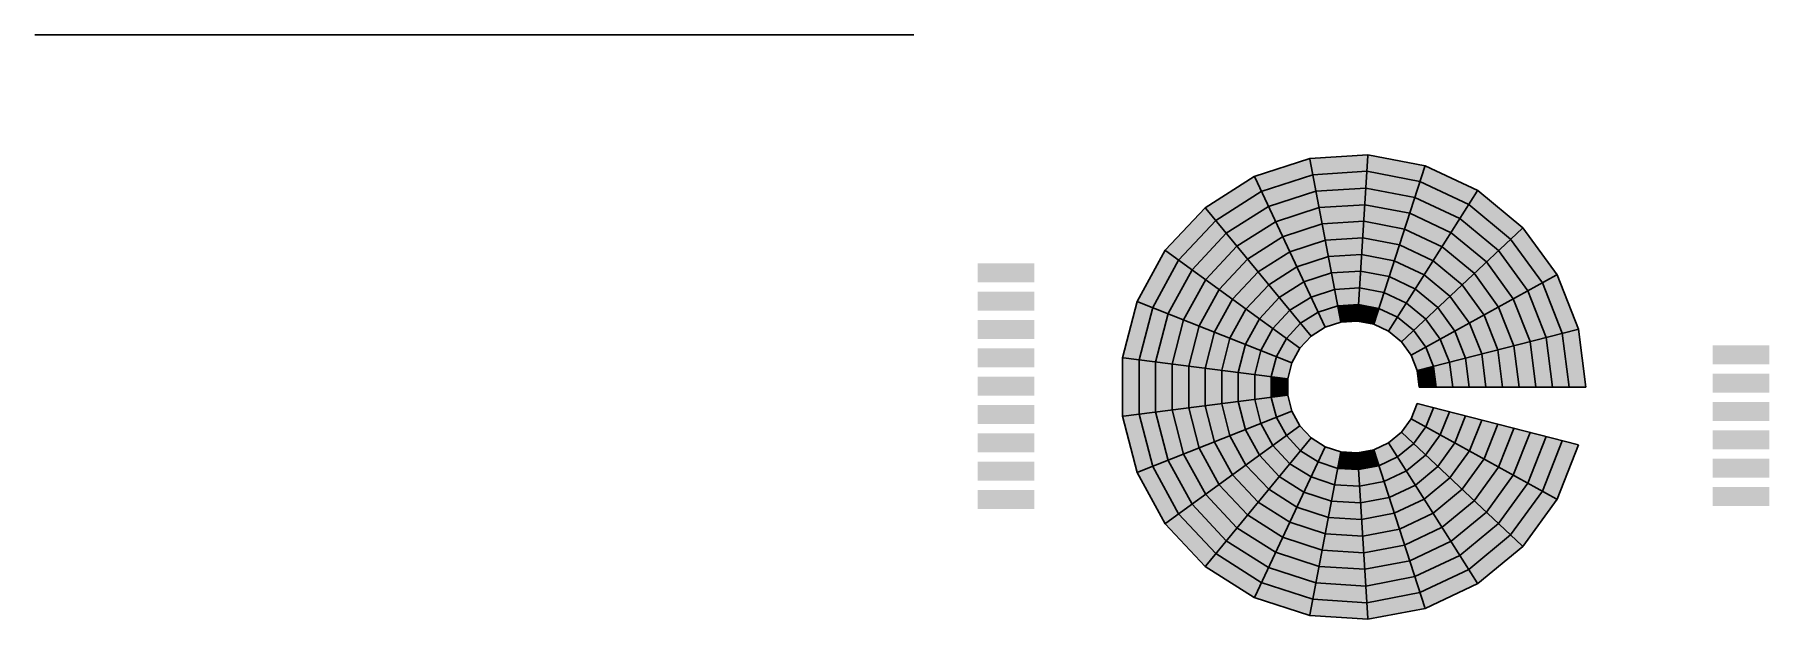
# Model space of a CAD drawing. Header units: inches. Extents: x -266 to 784, y -141 to 213.
import ezdxf

# ---------------------------------------------------------------- set-up
doc = ezdxf.new("R2010")
doc.units = ezdxf.units.IN
doc.header["$MEASUREMENT"] = 0
doc.layers.add('Lines', color=7, linetype='Continuous')
doc.layers.add('Shades', color=7, linetype='Continuous', true_color=0x000000)

msp = doc.modelspace()

# ---------------------------------------------------------------- linework, layer by layer
msp.add_line((266.2, 213.1), (-266.2, 213.1))
at = {"layer": 'Lines', "color": 3}
for p, q in [((472.4, 127.4), (506, 138.3)), ((506, 138.3), (541.2, 140.5)), ((524.9, 39.3), (506.1, 137.8)), ((534.9, 39.9), (541.2, 140)), ((442.6, 108.5), (472.4, 127.4)), ((515.4, 36.2), (472.7, 126.9)), ((476.7, 118.3), (507.9, 128.4)), ((507.9, 128.4), (540.6, 130.5)), ((449.1, 100.7), (476.7, 118.3)), ((481, 109.2), (509.8, 118.5)), ((509.8, 118.5), (540, 120.4)), ((418.5, 82.8), (442.6, 108.5)), ((506.9, 30.8), (443, 108.1)), ((455.5, 93), (481, 109.2)), ((485.3, 100), (511.7, 108.6)), ((511.7, 108.6), (539.3, 110.3)), ((426.6, 76.8), (449.1, 100.7)), ((461.9, 85.2), (485.3, 100)), ((489.6, 90.9), (513.6, 98.7)), ((513.6, 98.7), (538.7, 100.3)), ((434.8, 70.9), (455.5, 93)), ((443, 65), (461.9, 85.2)), ((468.3, 77.4), (489.6, 90.9)), ((493.9, 81.8), (515.5, 88.8)), ((515.5, 88.8), (538.1, 90.2)), ((401.5, 51.8), (418.5, 82.8)), ((410.9, 48.1), (426.6, 76.8)), ((500, 23.5), (418.9, 82.4)), ((451.1, 59.1), (468.3, 77.4)), ((474.8, 69.7), (493.9, 81.8)), ((498.2, 72.7), (517.3, 78.9)), ((517.3, 78.9), (537.4, 80.2)), ((420.2, 44.4), (434.8, 70.9)), ((429.6, 40.7), (443, 65)), ((459.3, 53.1), (474.8, 69.7)), ((481.2, 61.9), (498.2, 72.7)), ((487.6, 54.1), (502.5, 63.6)), ((502.5, 63.6), (519.2, 69)), ((519.2, 69), (536.8, 70.1)), ((439, 37), (451.1, 59.1)), ((448.3, 33.3), (459.3, 53.1)), ((467.4, 47.2), (481.2, 61.9)), ((475.6, 41.3), (487.6, 54.1)), ((494, 46.4), (506.8, 54.4)), ((506.8, 54.4), (521.1, 59.1)), ((521.1, 59.1), (536.2, 60)), ((457.7, 29.6), (467.4, 47.2)), ((483.7, 35.4), (494, 46.4)), ((500.5, 38.6), (511.1, 45.3)), ((511.1, 45.3), (523, 49.2)), ((523, 49.2), (535.5, 50)), ((467.1, 25.9), (475.6, 41.3)), ((476.5, 22.1), (483.7, 35.4)), ((491.9, 29.4), (500.5, 38.6)), ((485.8, 18.4), (491.9, 29.4))]:
    msp.add_line(p, q, dxfattribs=at)
at = {"layer": 'Lines', "color": 2}
for p, q in [((541.2, 140.5), (575.9, 133.9)), ((540.6, 130.5), (572.8, 124.3)), ((544.8, 38), (575.7, 133.4)), ((575.9, 133.9), (607.8, 118.9)), ((540, 120.4), (569.7, 114.7)), ((553.8, 33.8), (607.5, 118.4)), ((572.8, 124.3), (602.4, 110.4)), ((607.8, 118.9), (635, 96.4)), ((539.3, 110.3), (566.6, 105.1)), ((566.6, 105.1), (591.6, 93.3)), ((569.7, 114.7), (597, 101.9)), ((602.4, 110.4), (627.7, 89.5)), ((538.7, 100.3), (563.4, 95.6)), ((561.6, 27.4), (634.6, 96)), ((563.4, 95.6), (586.2, 84.8)), ((597, 101.9), (620.3, 82.6)), ((538.1, 90.2), (560.3, 86)), ((560.3, 86), (580.8, 76.3)), ((586.2, 84.8), (605.6, 68.8)), ((591.6, 93.3), (613, 75.7)), ((537.4, 80.2), (557.2, 76.4)), ((557.2, 76.4), (575.4, 67.8)), ((580.8, 76.3), (598.3, 61.9)), ((536.8, 70.1), (554.1, 66.8)), ((554.1, 66.8), (570, 59.3)), ((575.4, 67.8), (590.9, 55)), ((536.2, 60), (551, 57.2)), ((551, 57.2), (564.6, 50.8)), ((570, 59.3), (583.6, 48.1)), ((535.5, 50), (547.9, 47.6)), ((547.9, 47.6), (559.2, 42.3)), ((559.2, 42.3), (568.9, 34.3)), ((564.6, 50.8), (576.2, 41.2))]:
    msp.add_line(p, q, dxfattribs=at)
at = {"layer": 'Lines', "color": 1}
for p, q in [((635, 96.4), (655.8, 67.8)), ((627.7, 89.5), (646.9, 63)), ((613, 75.7), (629.3, 53.3)), ((620.3, 82.6), (638.1, 58.1)), ((567.4, 19.3), (655.3, 67.6)), ((605.6, 68.8), (620.4, 48.4)), ((655.8, 67.8), (668.8, 35)), ((590.9, 55), (602.8, 38.7)), ((598.3, 61.9), (611.6, 43.5)), ((629.3, 53.3), (639.5, 27.5)), ((638.1, 58.1), (649.2, 30)), ((646.9, 63), (659, 32.5)), ((583.6, 48.1), (593.9, 33.8)), ((611.6, 43.5), (620, 22.5)), ((620.4, 48.4), (629.7, 25)), ((568.9, 34.3), (576.3, 24.1)), ((571.1, 9.9), (668.2, 34.9)), ((576.2, 41.2), (585.1, 29)), ((593.9, 33.8), (600.4, 17.5)), ((602.8, 38.7), (610.2, 20)), ((659, 32.5), (663.1, 0)), ((668.8, 35), (673.2, 0)), ((576.3, 24.1), (580.9, 12.5)), ((585.1, 29), (590.7, 15)), ((620, 22.5), (622.8, 0)), ((629.7, 25), (632.9, 0)), ((639.5, 27.5), (643, 0)), ((649.2, 30), (653, 0)), ((580.9, 12.5), (582.5, 0)), ((590.7, 15), (592.6, 0)), ((600.4, 17.5), (602.6, 0)), ((610.2, 20), (612.7, 0)), ((572.4, 0), (673.2, 0))]:
    msp.add_line(p, q, dxfattribs=at)
at = {"layer": 'Lines', "color": 4}
for p, q in [((392.7, 17.6), (401.5, 51.8)), ((495.2, 14.7), (402, 51.6)), ((402.7, 16.4), (410.9, 48.1)), ((412.7, 15.1), (420.2, 44.4)), ((422.7, 13.9), (429.6, 40.7)), ((432.7, 12.6), (439, 37)), ((442.7, 11.3), (448.3, 33.3)), ((452.7, 10.1), (457.7, 29.6)), ((462.7, 8.8), (467.1, 25.9)), ((472.7, 7.5), (476.5, 22.1)), ((392.7, -17.6), (392.7, 17.6)), ((492.7, 5), (393.3, 17.6)), ((402.7, -16.4), (402.7, 16.4)), ((412.7, -15.1), (412.7, 15.1)), ((422.7, -13.9), (422.7, 13.9)), ((432.7, -12.6), (432.7, 12.6)), ((442.7, -11.3), (442.7, 11.3)), ((482.7, 6.3), (485.8, 18.4)), ((452.7, -10.1), (452.7, 10.1)), ((462.7, -8.8), (462.7, 8.8)), ((472.7, -7.5), (472.7, 7.5)), ((482.7, -6.3), (482.7, 6.3)), ((492.7, -5), (393.3, -17.6)), ((457.7, -29.6), (452.7, -10.1)), ((467.1, -25.9), (462.7, -8.8)), ((476.5, -22.1), (472.7, -7.5)), ((485.8, -18.4), (482.7, -6.3)), ((401.5, -51.8), (392.7, -17.6)), ((410.9, -48.1), (402.7, -16.4)), ((420.2, -44.4), (412.7, -15.1)), ((429.6, -40.7), (422.7, -13.9)), ((439, -37), (432.7, -12.6)), ((448.3, -33.3), (442.7, -11.3))]:
    msp.add_line(p, q, dxfattribs=at)
at = {"layer": 'Lines', "color": 6}
for p, q in [((571.1, -9.9), (668.8, -35)), ((567.4, -19.3), (655.3, -67.6)), ((580.9, -12.5), (576.3, -24.1)), ((590.7, -15), (585.1, -29)), ((600.4, -17.5), (593.9, -33.8)), ((610.2, -20), (602.8, -38.7)), ((561.6, -27.4), (634.6, -96)), ((576.3, -24.1), (568.9, -34.3)), ((585.1, -29), (576.2, -41.2)), ((620, -22.5), (611.6, -43.5)), ((629.7, -25), (620.4, -48.4)), ((639.5, -27.5), (629.3, -53.3)), ((649.2, -30), (638.1, -58.1)), ((534.9, -39.9), (541.2, -140)), ((544.8, -38), (575.7, -133.4)), ((553.8, -33.8), (607.5, -118.4)), ((568.9, -34.3), (559.2, -42.3)), ((576.2, -41.2), (564.6, -50.8)), ((593.9, -33.8), (583.6, -48.1)), ((602.8, -38.7), (590.9, -55)), ((659, -32.5), (646.9, -63)), ((668.8, -35), (655.8, -67.8)), ((547.9, -47.6), (535.5, -50)), ((559.2, -42.3), (547.9, -47.6)), ((564.6, -50.8), (551, -57.2)), ((583.6, -48.1), (570, -59.3)), ((611.6, -43.5), (598.3, -61.9)), ((620.4, -48.4), (605.6, -68.8)), ((551, -57.2), (536.2, -60)), ((570, -59.3), (554.1, -66.8)), ((590.9, -55), (575.4, -67.8)), ((598.3, -61.9), (580.8, -76.3)), ((629.3, -53.3), (613, -75.7)), ((638.1, -58.1), (620.3, -82.6)), ((646.9, -63), (627.7, -89.5)), ((554.1, -66.8), (536.8, -70.1)), ((575.4, -67.8), (557.2, -76.4)), ((605.6, -68.8), (586.2, -84.8)), ((655.8, -67.8), (635, -96.4)), ((557.2, -76.4), (537.4, -80.2)), ((580.8, -76.3), (560.3, -86)), ((613, -75.7), (591.6, -93.3)), ((620.3, -82.6), (597, -101.9)), ((560.3, -86), (538.1, -90.2)), ((586.2, -84.8), (563.4, -95.6)), ((591.6, -93.3), (566.6, -105.1)), ((627.7, -89.5), (602.4, -110.4)), ((563.4, -95.6), (538.7, -100.3)), ((597, -101.9), (569.7, -114.7)), ((635, -96.4), (607.8, -118.9)), ((566.6, -105.1), (539.3, -110.3)), ((569.7, -114.7), (540, -120.4)), ((602.4, -110.4), (572.8, -124.3)), ((572.8, -124.3), (540.6, -130.5)), ((607.8, -118.9), (575.9, -133.9)), ((575.9, -133.9), (541.2, -140.5))]:
    msp.add_line(p, q, dxfattribs=at)
at = {"layer": 'Lines', "color": 5}
for p, q in [((495.2, -14.7), (402, -51.6)), ((491.9, -29.4), (485.8, -18.4)), ((500, -23.5), (418.9, -82.4)), ((506.9, -30.8), (443, -108.1)), ((467.4, -47.2), (457.7, -29.6)), ((475.6, -41.3), (467.1, -25.9)), ((483.7, -35.4), (476.5, -22.1)), ((500.5, -38.6), (491.9, -29.4)), ((443, -65), (429.6, -40.7)), ((451.1, -59.1), (439, -37)), ((459.3, -53.1), (448.3, -33.3)), ((515.4, -36.2), (472.7, -126.9)), ((487.6, -54.1), (475.6, -41.3)), ((494, -46.4), (483.7, -35.4)), ((511.1, -45.3), (500.5, -38.6)), ((524.9, -39.3), (506.1, -137.8)), ((418.5, -82.8), (401.5, -51.8)), ((426.6, -76.8), (410.9, -48.1)), ((434.8, -70.9), (420.2, -44.4)), ((481.2, -61.9), (467.4, -47.2)), ((506.8, -54.4), (494, -46.4)), ((523, -49.2), (511.1, -45.3)), ((535.5, -50), (523, -49.2)), ((468.3, -77.4), (451.1, -59.1)), ((474.8, -69.7), (459.3, -53.1)), ((498.2, -72.7), (481.2, -61.9)), ((502.5, -63.6), (487.6, -54.1)), ((521.1, -59.1), (506.8, -54.4)), ((536.2, -60), (521.1, -59.1)), ((455.5, -93), (434.8, -70.9)), ((461.9, -85.2), (443, -65)), ((493.9, -81.8), (474.8, -69.7)), ((517.3, -78.9), (498.2, -72.7)), ((519.2, -69), (502.5, -63.6)), ((536.8, -70.1), (519.2, -69)), ((442.6, -108.5), (418.5, -82.8)), ((449.1, -100.7), (426.6, -76.8)), ((489.6, -90.9), (468.3, -77.4)), ((515.5, -88.8), (493.9, -81.8)), ((537.4, -80.2), (517.3, -78.9)), ((481, -109.2), (455.5, -93)), ((485.3, -100), (461.9, -85.2)), ((513.6, -98.7), (489.6, -90.9)), ((538.1, -90.2), (515.5, -88.8)), ((476.7, -118.3), (449.1, -100.7)), ((511.7, -108.6), (485.3, -100)), ((538.7, -100.3), (513.6, -98.7)), ((472.4, -127.4), (442.6, -108.5)), ((509.8, -118.5), (481, -109.2)), ((539.3, -110.3), (511.7, -108.6)), ((507.9, -128.4), (476.7, -118.3)), ((540, -120.4), (509.8, -118.5)), ((506, -138.3), (472.4, -127.4)), ((540.6, -130.5), (507.9, -128.4)), ((541.2, -140.5), (506, -138.3))]:
    msp.add_line(p, q, dxfattribs=at)
at = {"layer": 'Lines', "color": 3}
msp.add_lwpolyline([(495.2, 14.7), (500, 23.5), (506.9, 30.8), (515.4, 36.2), (524.9, 39.3), (534.9, 39.9)], dxfattribs=at)
at = {"layer": 'Lines', "color": 2}
msp.add_lwpolyline([(534.9, 39.9), (544.8, 38), (553.8, 33.8), (561.6, 27.4)], dxfattribs=at)
at = {"layer": 'Lines', "color": 1}
msp.add_lwpolyline([(561.6, 27.4), (567.4, 19.3), (571.1, 9.9), (572.4, 0)], dxfattribs=at)
at = {"layer": 'Lines', "color": 4}
msp.add_lwpolyline([(495.2, -14.7), (492.7, -5), (492.7, 5), (495.2, 14.7)], dxfattribs=at)
at = {"layer": 'Lines', "color": 6}
msp.add_lwpolyline([(571.1, -9.9), (567.4, -19.3), (561.6, -27.4), (553.8, -33.8), (544.8, -38), (534.9, -39.9)], dxfattribs=at)
at = {"layer": 'Lines', "color": 5}
msp.add_lwpolyline([(534.9, -39.9), (524.9, -39.3), (515.4, -36.2), (506.9, -30.8), (500, -23.5), (495.2, -14.7)], dxfattribs=at)
at = {"layer": 'Shades', "color": 89}
msp.add_solid([(507.9, 128.4), (506, 138.3), (476.7, 118.3), (472.4, 127.4)], dxfattribs=at)
at = {"layer": 'Shades', "color": 79}
msp.add_solid([(540.6, 130.5), (541.2, 140.5), (507.9, 128.4), (506, 138.3)], dxfattribs=at)
at = {"layer": 'Shades', "color": 69}
msp.add_solid([(572.8, 124.3), (575.9, 133.9), (540.6, 130.5), (541.2, 140.5)], dxfattribs=at)
at = {"layer": 'Shades', "color": 99}
msp.add_solid([(476.7, 118.3), (472.4, 127.4), (449.1, 100.7), (442.6, 108.5)], dxfattribs=at)
at = {"layer": 'Shades', "color": 87}
msp.add_solid([(509.8, 118.5), (507.9, 128.4), (481, 109.2), (476.7, 118.3)], dxfattribs=at)
at = {"layer": 'Shades', "color": 77}
msp.add_solid([(540, 120.4), (540.6, 130.5), (509.8, 118.5), (507.9, 128.4)], dxfattribs=at)
at = {"layer": 'Shades', "color": 67}
msp.add_solid([(569.7, 114.7), (572.8, 124.3), (540, 120.4), (540.6, 130.5)], dxfattribs=at)
at = {"layer": 'Shades', "color": 59}
msp.add_solid([(602.4, 110.4), (607.8, 118.9), (572.8, 124.3), (575.9, 133.9)], dxfattribs=at)
at = {"layer": 'Shades', "color": 97}
msp.add_solid([(481, 109.2), (476.7, 118.3), (455.5, 93), (449.1, 100.7)], dxfattribs=at)
at = {"layer": 'Shades', "color": 85}
msp.add_solid([(511.7, 108.6), (509.8, 118.5), (485.3, 100), (481, 109.2)], dxfattribs=at)
at = {"layer": 'Shades', "color": 75}
msp.add_solid([(539.3, 110.3), (540, 120.4), (511.7, 108.6), (509.8, 118.5)], dxfattribs=at)
at = {"layer": 'Shades', "color": 65}
msp.add_solid([(566.6, 105.1), (569.7, 114.7), (539.3, 110.3), (540, 120.4)], dxfattribs=at)
at = {"layer": 'Shades', "color": 57}
msp.add_solid([(597, 101.9), (602.4, 110.4), (569.7, 114.7), (572.8, 124.3)], dxfattribs=at)
at = {"layer": 'Shades', "color": 49}
msp.add_solid([(627.7, 89.5), (635, 96.4), (602.4, 110.4), (607.8, 118.9)], dxfattribs=at)
at = {"layer": 'Shades', "color": 109}
msp.add_solid([(449.1, 100.7), (442.6, 108.5), (426.6, 76.8), (418.5, 82.8)], dxfattribs=at)
at = {"layer": 'Shades', "color": 95}
msp.add_solid([(485.3, 100), (481, 109.2), (461.9, 85.2), (455.5, 93)], dxfattribs=at)
at = {"layer": 'Shades', "color": 83}
msp.add_solid([(513.6, 98.7), (511.7, 108.6), (489.6, 90.9), (485.3, 100)], dxfattribs=at)
at = {"layer": 'Shades', "color": 73}
msp.add_solid([(538.7, 100.3), (539.3, 110.3), (513.6, 98.7), (511.7, 108.6)], dxfattribs=at)
at = {"layer": 'Shades', "color": 63}
msp.add_solid([(563.4, 95.6), (566.6, 105.1), (538.7, 100.3), (539.3, 110.3)], dxfattribs=at)
at = {"layer": 'Shades', "color": 53}
msp.add_solid([(586.2, 84.8), (591.6, 93.3), (563.4, 95.6), (566.6, 105.1)], dxfattribs=at)
at = {"layer": 'Shades', "color": 55}
msp.add_solid([(591.6, 93.3), (597, 101.9), (566.6, 105.1), (569.7, 114.7)], dxfattribs=at)
at = {"layer": 'Shades', "color": 47}
msp.add_solid([(620.3, 82.6), (627.7, 89.5), (597, 101.9), (602.4, 110.4)], dxfattribs=at)
at = {"layer": 'Shades', "color": 107}
msp.add_solid([(455.5, 93), (449.1, 100.7), (434.8, 70.9), (426.6, 76.8)], dxfattribs=at)
at = {"layer": 'Shades', "color": 93}
msp.add_solid([(489.6, 90.9), (485.3, 100), (468.3, 77.4), (461.9, 85.2)], dxfattribs=at)
at = {"layer": 'Shades', "color": 81}
msp.add_solid([(515.5, 88.8), (513.6, 98.7), (493.9, 81.8), (489.6, 90.9)], dxfattribs=at)
at = {"layer": 'Shades', "color": 71}
msp.add_solid([(538.1, 90.2), (538.7, 100.3), (515.5, 88.8), (513.6, 98.7)], dxfattribs=at)
at = {"layer": 'Shades', "color": 61}
msp.add_solid([(560.3, 86), (563.4, 95.6), (538.1, 90.2), (538.7, 100.3)], dxfattribs=at)
at = {"layer": 'Shades', "color": 51}
msp.add_solid([(580.8, 76.3), (586.2, 84.8), (560.3, 86), (563.4, 95.6)], dxfattribs=at)
at = {"layer": 'Shades', "color": 45}
msp.add_solid([(613, 75.7), (620.3, 82.6), (591.6, 93.3), (597, 101.9)], dxfattribs=at)
at = {"layer": 'Shades', "color": 39}
msp.add_solid([(646.9, 63), (655.8, 67.8), (627.7, 89.5), (635, 96.4)], dxfattribs=at)
at = {"layer": 'Shades', "color": 105}
msp.add_solid([(461.9, 85.2), (455.5, 93), (443, 65), (434.8, 70.9)], dxfattribs=at)
at = {"layer": 'Shades', "color": 103}
msp.add_solid([(468.3, 77.4), (461.9, 85.2), (451.1, 59.1), (443, 65)], dxfattribs=at)
at = {"layer": 'Shades', "color": 91}
msp.add_solid([(493.9, 81.8), (489.6, 90.9), (474.8, 69.7), (468.3, 77.4)], dxfattribs=at)
at = {"layer": 'Shades', "color": 80}
msp.add_solid([(517.3, 78.9), (515.5, 88.8), (498.2, 72.7), (493.9, 81.8)], dxfattribs=at)
at = {"layer": 'Shades', "color": 70}
msp.add_solid([(537.4, 80.2), (538.1, 90.2), (517.3, 78.9), (515.5, 88.8)], dxfattribs=at)
at = {"layer": 'Shades', "color": 60}
msp.add_solid([(557.2, 76.4), (560.3, 86), (537.4, 80.2), (538.1, 90.2)], dxfattribs=at)
at = {"layer": 'Shades'}
for points in [[(575.4, 67.8), (580.8, 76.3), (557.2, 76.4), (560.3, 86)], [(498.2, 72.7), (493.9, 81.8), (481.2, 61.9), (474.8, 69.7)], [(612.7, 0), (622.8, 0), (610.2, 20), (620, 22.5)], [(452.7, 10.1), (442.7, 11.3), (452.7, -10.1), (442.7, -11.3)], [(481.2, -61.9), (474.8, -69.7), (498.2, -72.7), (493.9, -81.8)], [(750.1, -72), (784.4, -72), (750.1, -60.5), (784.4, -60.5)], [(557.2, -76.4), (560.3, -86), (575.4, -67.8), (580.8, -76.3)]]:
    msp.add_solid(points, dxfattribs=at)
at = {"layer": 'Shades', "color": 41}
msp.add_solid([(598.3, 61.9), (605.6, 68.8), (580.8, 76.3), (586.2, 84.8)], dxfattribs=at)
at = {"layer": 'Shades', "color": 43}
msp.add_solid([(605.6, 68.8), (613, 75.7), (586.2, 84.8), (591.6, 93.3)], dxfattribs=at)
at = {"layer": 'Shades', "color": 37}
msp.add_solid([(638.1, 58.1), (646.9, 63), (620.3, 82.6), (627.7, 89.5)], dxfattribs=at)
at = {"layer": 'Shades', "color": 1}
msp.add_solid([(305, 63.4), (339.3, 63.4), (305, 74.8), (339.3, 74.8)], dxfattribs=at)
at = {"layer": 'Shades', "color": 119}
msp.add_solid([(426.6, 76.8), (418.5, 82.8), (410.9, 48.1), (401.5, 51.8)], dxfattribs=at)
at = {"layer": 'Shades', "color": 117}
msp.add_solid([(434.8, 70.9), (426.6, 76.8), (420.2, 44.4), (410.9, 48.1)], dxfattribs=at)
at = {"layer": 'Shades', "color": 101}
msp.add_solid([(474.8, 69.7), (468.3, 77.4), (459.3, 53.1), (451.1, 59.1)], dxfattribs=at)
at = {"layer": 'Shades', "color": 82}
msp.add_solid([(519.2, 69), (517.3, 78.9), (502.5, 63.6), (498.2, 72.7)], dxfattribs=at)
at = {"layer": 'Shades', "color": 72}
msp.add_solid([(536.8, 70.1), (537.4, 80.2), (519.2, 69), (517.3, 78.9)], dxfattribs=at)
at = {"layer": 'Shades', "color": 62}
msp.add_solid([(554.1, 66.8), (557.2, 76.4), (536.8, 70.1), (537.4, 80.2)], dxfattribs=at)
at = {"layer": 'Shades', "color": 52}
msp.add_solid([(570, 59.3), (575.4, 67.8), (554.1, 66.8), (557.2, 76.4)], dxfattribs=at)
at = {"layer": 'Shades', "color": 40}
msp.add_solid([(590.9, 55), (598.3, 61.9), (575.4, 67.8), (580.8, 76.3)], dxfattribs=at)
at = {"layer": 'Shades', "color": 33}
msp.add_solid([(620.4, 48.4), (629.3, 53.3), (605.6, 68.8), (613, 75.7)], dxfattribs=at)
at = {"layer": 'Shades', "color": 35}
msp.add_solid([(629.3, 53.3), (638.1, 58.1), (613, 75.7), (620.3, 82.6)], dxfattribs=at)
at = {"layer": 'Shades', "color": 115}
msp.add_solid([(443, 65), (434.8, 70.9), (429.6, 40.7), (420.2, 44.4)], dxfattribs=at)
at = {"layer": 'Shades', "color": 113}
msp.add_solid([(451.1, 59.1), (443, 65), (439, 37), (429.6, 40.7)], dxfattribs=at)
at = {"layer": 'Shades', "color": 100}
msp.add_solid([(481.2, 61.9), (474.8, 69.7), (467.4, 47.2), (459.3, 53.1)], dxfattribs=at)
at = {"layer": 'Shades', "color": 92}
msp.add_solid([(502.5, 63.6), (498.2, 72.7), (487.6, 54.1), (481.2, 61.9)], dxfattribs=at)
at = {"layer": 'Shades', "color": 94}
msp.add_solid([(506.8, 54.4), (502.5, 63.6), (494, 46.4), (487.6, 54.1)], dxfattribs=at)
at = {"layer": 'Shades', "color": 84}
msp.add_solid([(521.1, 59.1), (519.2, 69), (506.8, 54.4), (502.5, 63.6)], dxfattribs=at)
at = {"layer": 'Shades', "color": 74}
msp.add_solid([(536.2, 60), (536.8, 70.1), (521.1, 59.1), (519.2, 69)], dxfattribs=at)
at = {"layer": 'Shades', "color": 64}
msp.add_solid([(551, 57.2), (554.1, 66.8), (536.2, 60), (536.8, 70.1)], dxfattribs=at)
at = {"layer": 'Shades', "color": 54}
msp.add_solid([(564.6, 50.8), (570, 59.3), (551, 57.2), (554.1, 66.8)], dxfattribs=at)
at = {"layer": 'Shades', "color": 42}
msp.add_solid([(583.6, 48.1), (590.9, 55), (570, 59.3), (575.4, 67.8)], dxfattribs=at)
at = {"layer": 'Shades', "color": 31}
msp.add_solid([(611.6, 43.5), (620.4, 48.4), (598.3, 61.9), (605.6, 68.8)], dxfattribs=at)
at = {"layer": 'Shades', "color": 29}
msp.add_solid([(659, 32.5), (668.8, 35), (646.9, 63), (655.8, 67.8)], dxfattribs=at)
at = {"layer": 'Shades', "color": 2}
msp.add_solid([(305, 46.2), (339.3, 46.2), (305, 57.7), (339.3, 57.7)], dxfattribs=at)
at = {"layer": 'Shades', "color": 111}
msp.add_solid([(459.3, 53.1), (451.1, 59.1), (448.3, 33.3), (439, 37)], dxfattribs=at)
at = {"layer": 'Shades', "color": 110}
msp.add_solid([(467.4, 47.2), (459.3, 53.1), (457.7, 29.6), (448.3, 33.3)], dxfattribs=at)
at = {"layer": 'Shades', "color": 102}
msp.add_solid([(487.6, 54.1), (481.2, 61.9), (475.6, 41.3), (467.4, 47.2)], dxfattribs=at)
at = {"layer": 'Shades', "color": 104}
msp.add_solid([(494, 46.4), (487.6, 54.1), (483.7, 35.4), (475.6, 41.3)], dxfattribs=at)
at = {"layer": 'Shades', "color": 96}
msp.add_solid([(511.1, 45.3), (506.8, 54.4), (500.5, 38.6), (494, 46.4)], dxfattribs=at)
at = {"layer": 'Shades', "color": 86}
msp.add_solid([(523, 49.2), (521.1, 59.1), (511.1, 45.3), (506.8, 54.4)], dxfattribs=at)
at = {"layer": 'Shades', "color": 76}
msp.add_solid([(535.5, 50), (536.2, 60), (523, 49.2), (521.1, 59.1)], dxfattribs=at)
at = {"layer": 'Shades', "color": 66}
msp.add_solid([(547.9, 47.6), (551, 57.2), (535.5, 50), (536.2, 60)], dxfattribs=at)
at = {"layer": 'Shades', "color": 56}
msp.add_solid([(559.2, 42.3), (564.6, 50.8), (547.9, 47.6), (551, 57.2)], dxfattribs=at)
at = {"layer": 'Shades', "color": 44}
msp.add_solid([(576.2, 41.2), (583.6, 48.1), (564.6, 50.8), (570, 59.3)], dxfattribs=at)
at = {"layer": 'Shades', "color": 32}
msp.add_solid([(593.9, 33.8), (602.8, 38.7), (583.6, 48.1), (590.9, 55)], dxfattribs=at)
at = {"layer": 'Shades', "color": 30}
msp.add_solid([(602.8, 38.7), (611.6, 43.5), (590.9, 55), (598.3, 61.9)], dxfattribs=at)
at = {"layer": 'Shades', "color": 23}
msp.add_solid([(629.7, 25), (639.5, 27.5), (620.4, 48.4), (629.3, 53.3)], dxfattribs=at)
at = {"layer": 'Shades', "color": 25}
msp.add_solid([(639.5, 27.5), (649.2, 30), (629.3, 53.3), (638.1, 58.1)], dxfattribs=at)
at = {"layer": 'Shades', "color": 27}
msp.add_solid([(649.2, 30), (659, 32.5), (638.1, 58.1), (646.9, 63)], dxfattribs=at)
at = {"layer": 'Shades', "color": 129}
msp.add_solid([(410.9, 48.1), (401.5, 51.8), (402.7, 16.4), (392.7, 17.6)], dxfattribs=at)
at = {"layer": 'Shades', "color": 127}
msp.add_solid([(420.2, 44.4), (410.9, 48.1), (412.7, 15.1), (402.7, 16.4)], dxfattribs=at)
at = {"layer": 'Shades', "color": 125}
msp.add_solid([(429.6, 40.7), (420.2, 44.4), (422.7, 13.9), (412.7, 15.1)], dxfattribs=at)
at = {"layer": 'Shades', "color": 112}
msp.add_solid([(475.6, 41.3), (467.4, 47.2), (467.1, 25.9), (457.7, 29.6)], dxfattribs=at)
at = {"layer": 'Shades', "color": 106}
msp.add_solid([(500.5, 38.6), (494, 46.4), (491.9, 29.4), (483.7, 35.4)], dxfattribs=at)
at = {"layer": 'Shades', "color": 98}
msp.add_solid([(515.4, 36.2), (511.1, 45.3), (506.9, 30.8), (500.5, 38.6)], dxfattribs=at)
at = {"layer": 'Shades', "color": 88}
msp.add_solid([(524.9, 39.3), (523, 49.2), (515.4, 36.2), (511.1, 45.3)], dxfattribs=at)
at = {"layer": 'Shades', "color": 78}
msp.add_solid([(534.9, 39.9), (535.5, 50), (524.9, 39.3), (523, 49.2)], dxfattribs=at)
at = {"layer": 'Shades', "color": 68}
msp.add_solid([(544.8, 38), (547.9, 47.6), (534.9, 39.9), (535.5, 50)], dxfattribs=at)
at = {"layer": 'Shades', "color": 58}
msp.add_solid([(553.8, 33.8), (559.2, 42.3), (544.8, 38), (547.9, 47.6)], dxfattribs=at)
at = {"layer": 'Shades', "color": 48}
msp.add_solid([(561.6, 27.4), (568.9, 34.3), (553.8, 33.8), (559.2, 42.3)], dxfattribs=at)
at = {"layer": 'Shades', "color": 46}
msp.add_solid([(568.9, 34.3), (576.2, 41.2), (559.2, 42.3), (564.6, 50.8)], dxfattribs=at)
at = {"layer": 'Shades', "color": 34}
msp.add_solid([(585.1, 29), (593.9, 33.8), (576.2, 41.2), (583.6, 48.1)], dxfattribs=at)
at = {"layer": 'Shades', "color": 20}
msp.add_solid([(610.2, 20), (620, 22.5), (602.8, 38.7), (611.6, 43.5)], dxfattribs=at)
at = {"layer": 'Shades', "color": 21}
msp.add_solid([(620, 22.5), (629.7, 25), (611.6, 43.5), (620.4, 48.4)], dxfattribs=at)
at = {"layer": 'Shades', "color": 3}
msp.add_solid([(305, 29.1), (339.3, 29.1), (305, 40.5), (339.3, 40.5)], dxfattribs=at)
at = {"layer": 'Shades', "color": 123}
msp.add_solid([(439, 37), (429.6, 40.7), (432.7, 12.6), (422.7, 13.9)], dxfattribs=at)
at = {"layer": 'Shades', "color": 121}
msp.add_solid([(448.3, 33.3), (439, 37), (442.7, 11.3), (432.7, 12.6)], dxfattribs=at)
at = {"layer": 'Shades', "color": 120}
msp.add_solid([(457.7, 29.6), (448.3, 33.3), (452.7, 10.1), (442.7, 11.3)], dxfattribs=at)
at = {"layer": 'Shades', "color": 114}
msp.add_solid([(483.7, 35.4), (475.6, 41.3), (476.5, 22.1), (467.1, 25.9)], dxfattribs=at)
at = {"layer": 'Shades', "color": 116}
msp.add_solid([(491.9, 29.4), (483.7, 35.4), (485.8, 18.4), (476.5, 22.1)], dxfattribs=at)
at = {"layer": 'Shades', "color": 108}
msp.add_solid([(506.9, 30.8), (500.5, 38.6), (500, 23.5), (491.9, 29.4)], dxfattribs=at)
at = {"layer": 'Shades', "color": 38}
msp.add_solid([(567.4, 19.3), (576.3, 24.1), (561.6, 27.4), (568.9, 34.3)], dxfattribs=at)
at = {"layer": 'Shades', "color": 36}
msp.add_solid([(576.3, 24.1), (585.1, 29), (568.9, 34.3), (576.2, 41.2)], dxfattribs=at)
at = {"layer": 'Shades', "color": 24}
msp.add_solid([(590.7, 15), (600.4, 17.5), (585.1, 29), (593.9, 33.8)], dxfattribs=at)
at = {"layer": 'Shades', "color": 22}
msp.add_solid([(600.4, 17.5), (610.2, 20), (593.9, 33.8), (602.8, 38.7)], dxfattribs=at)
at = {"layer": 'Shades', "color": 17}
msp.add_solid([(653, 0), (663.1, 0), (649.2, 30), (659, 32.5)], dxfattribs=at)
at = {"layer": 'Shades', "color": 19}
msp.add_solid([(663.1, 0), (673.2, 0), (659, 32.5), (668.8, 35)], dxfattribs=at)
at = {"layer": 'Shades', "color": 4}
msp.add_solid([(305, 11.9), (339.3, 11.9), (305, 23.4), (339.3, 23.4)], dxfattribs=at)
at = {"layer": 'Shades', "color": 122}
msp.add_solid([(467.1, 25.9), (457.7, 29.6), (462.7, 8.8), (452.7, 10.1)], dxfattribs=at)
at = {"layer": 'Shades', "color": 124}
msp.add_solid([(476.5, 22.1), (467.1, 25.9), (472.7, 7.5), (462.7, 8.8)], dxfattribs=at)
at = {"layer": 'Shades', "color": 126}
msp.add_solid([(485.8, 18.4), (476.5, 22.1), (482.7, 6.3), (472.7, 7.5)], dxfattribs=at)
at = {"layer": 'Shades', "color": 118}
msp.add_solid([(500, 23.5), (491.9, 29.4), (495.2, 14.7), (485.8, 18.4)], dxfattribs=at)
at = {"layer": 'Shades', "color": 28}
msp.add_solid([(571.1, 9.9), (580.9, 12.5), (567.4, 19.3), (576.3, 24.1)], dxfattribs=at)
at = {"layer": 'Shades', "color": 26}
msp.add_solid([(580.9, 12.5), (590.7, 15), (576.3, 24.1), (585.1, 29)], dxfattribs=at)
at = {"layer": 'Shades', "color": 11}
msp.add_solid([(622.8, 0), (632.9, 0), (620, 22.5), (629.7, 25)], dxfattribs=at)
at = {"layer": 'Shades', "color": 13}
msp.add_solid([(632.9, 0), (643, 0), (629.7, 25), (639.5, 27.5)], dxfattribs=at)
at = {"layer": 'Shades', "color": 15}
msp.add_solid([(643, 0), (653, 0), (639.5, 27.5), (649.2, 30)], dxfattribs=at)
at = {"layer": 'Shades', "color": 250}
msp.add_solid([(750.1, 13.8), (784.4, 13.8), (750.1, 25.2), (784.4, 25.2)], dxfattribs=at)
at = {"layer": 'Shades', "color": 139}
msp.add_solid([(402.7, 16.4), (392.7, 17.6), (402.7, -16.4), (392.7, -17.6)], dxfattribs=at)
at = {"layer": 'Shades', "color": 137}
msp.add_solid([(412.7, 15.1), (402.7, 16.4), (412.7, -15.1), (402.7, -16.4)], dxfattribs=at)
at = {"layer": 'Shades', "color": 135}
msp.add_solid([(422.7, 13.9), (412.7, 15.1), (422.7, -13.9), (412.7, -15.1)], dxfattribs=at)
at = {"layer": 'Shades', "color": 133}
msp.add_solid([(432.7, 12.6), (422.7, 13.9), (432.7, -12.6), (422.7, -13.9)], dxfattribs=at)
at = {"layer": 'Shades', "color": 131}
msp.add_solid([(442.7, 11.3), (432.7, 12.6), (442.7, -11.3), (432.7, -12.6)], dxfattribs=at)
at = {"layer": 'Shades', "color": 128}
msp.add_solid([(495.2, 14.7), (485.8, 18.4), (492.7, 5), (482.7, 6.3)], dxfattribs=at)
at = {"layer": 'Shades', "color": 18}
msp.add_solid([(572.4, 0), (582.5, 0), (571.1, 9.9), (580.9, 12.5)], dxfattribs=at)
at = {"layer": 'Shades', "color": 16}
msp.add_solid([(582.5, 0), (592.6, 0), (580.9, 12.5), (590.7, 15)], dxfattribs=at)
at = {"layer": 'Shades', "color": 14}
msp.add_solid([(592.6, 0), (602.6, 0), (590.7, 15), (600.4, 17.5)], dxfattribs=at)
at = {"layer": 'Shades', "color": 12}
msp.add_solid([(602.6, 0), (612.7, 0), (600.4, 17.5), (610.2, 20)], dxfattribs=at)
at = {"layer": 'Shades', "color": 5}
msp.add_solid([(305, -5.2), (339.3, -5.2), (305, 6.2), (339.3, 6.2)], dxfattribs=at)
at = {"layer": 'Shades', "color": 132}
msp.add_solid([(462.7, 8.8), (452.7, 10.1), (462.7, -8.8), (452.7, -10.1)], dxfattribs=at)
at = {"layer": 'Shades', "color": 134}
msp.add_solid([(472.7, 7.5), (462.7, 8.8), (472.7, -7.5), (462.7, -8.8)], dxfattribs=at)
at = {"layer": 'Shades', "color": 136}
msp.add_solid([(482.7, 6.3), (472.7, 7.5), (482.7, -6.3), (472.7, -7.5)], dxfattribs=at)
at = {"layer": 'Shades', "color": 138}
msp.add_solid([(492.7, 5), (482.7, 6.3), (492.7, -5), (482.7, -6.3)], dxfattribs=at)
at = {"layer": 'Shades', "color": 251}
msp.add_solid([(750.1, -3.4), (784.4, -3.4), (750.1, 8), (784.4, 8)], dxfattribs=at)
at = {"layer": 'Shades', "color": 140}
msp.add_solid([(452.7, -10.1), (442.7, -11.3), (457.7, -29.6), (448.3, -33.3)], dxfattribs=at)
at = {"layer": 'Shades', "color": 142}
msp.add_solid([(462.7, -8.8), (452.7, -10.1), (467.1, -25.9), (457.7, -29.6)], dxfattribs=at)
at = {"layer": 'Shades', "color": 144}
msp.add_solid([(472.7, -7.5), (462.7, -8.8), (476.5, -22.1), (467.1, -25.9)], dxfattribs=at)
at = {"layer": 'Shades', "color": 146}
msp.add_solid([(482.7, -6.3), (472.7, -7.5), (485.8, -18.4), (476.5, -22.1)], dxfattribs=at)
at = {"layer": 'Shades', "color": 148}
msp.add_solid([(492.7, -5), (482.7, -6.3), (495.2, -14.7), (485.8, -18.4)], dxfattribs=at)
at = {"layer": 'Shades', "color": 248}
msp.add_solid([(567.4, -19.3), (576.3, -24.1), (571.1, -9.9), (580.9, -12.5)], dxfattribs=at)
at = {"layer": 'Shades', "color": 252}
msp.add_solid([(750.1, -20.5), (784.4, -20.5), (750.1, -9.1), (784.4, -9.1)], dxfattribs=at)
at = {"layer": 'Shades', "color": 6}
msp.add_solid([(305, -22.3), (339.3, -22.3), (305, -10.9), (339.3, -10.9)], dxfattribs=at)
at = {"layer": 'Shades', "color": 149}
msp.add_solid([(402.7, -16.4), (392.7, -17.6), (410.9, -48.1), (401.5, -51.8)], dxfattribs=at)
at = {"layer": 'Shades', "color": 147}
msp.add_solid([(412.7, -15.1), (402.7, -16.4), (420.2, -44.4), (410.9, -48.1)], dxfattribs=at)
at = {"layer": 'Shades', "color": 145}
msp.add_solid([(422.7, -13.9), (412.7, -15.1), (429.6, -40.7), (420.2, -44.4)], dxfattribs=at)
at = {"layer": 'Shades', "color": 143}
msp.add_solid([(432.7, -12.6), (422.7, -13.9), (439, -37), (429.6, -40.7)], dxfattribs=at)
at = {"layer": 'Shades', "color": 141}
msp.add_solid([(442.7, -11.3), (432.7, -12.6), (448.3, -33.3), (439, -37)], dxfattribs=at)
at = {"layer": 'Shades', "color": 156}
msp.add_solid([(485.8, -18.4), (476.5, -22.1), (491.9, -29.4), (483.7, -35.4)], dxfattribs=at)
at = {"layer": 'Shades', "color": 158}
msp.add_solid([(495.2, -14.7), (485.8, -18.4), (500, -23.5), (491.9, -29.4)], dxfattribs=at)
at = {"layer": 'Shades', "color": 238}
msp.add_solid([(561.6, -27.4), (568.9, -34.3), (567.4, -19.3), (576.3, -24.1)], dxfattribs=at)
at = {"layer": 'Shades', "color": 246}
msp.add_solid([(576.3, -24.1), (585.1, -29), (580.9, -12.5), (590.7, -15)], dxfattribs=at)
at = {"layer": 'Shades', "color": 244}
msp.add_solid([(585.1, -29), (593.9, -33.8), (590.7, -15), (600.4, -17.5)], dxfattribs=at)
at = {"layer": 'Shades', "color": 242}
msp.add_solid([(593.9, -33.8), (602.8, -38.7), (600.4, -17.5), (610.2, -20)], dxfattribs=at)
at = {"layer": 'Shades', "color": 240}
msp.add_solid([(602.8, -38.7), (611.6, -43.5), (610.2, -20), (620, -22.5)], dxfattribs=at)
at = {"layer": 'Shades', "color": 7}
msp.add_solid([(305, -39.5), (339.3, -39.5), (305, -28.1), (339.3, -28.1)], dxfattribs=at)
at = {"layer": 'Shades', "color": 150}
msp.add_solid([(457.7, -29.6), (448.3, -33.3), (467.4, -47.2), (459.3, -53.1)], dxfattribs=at)
at = {"layer": 'Shades', "color": 152}
msp.add_solid([(467.1, -25.9), (457.7, -29.6), (475.6, -41.3), (467.4, -47.2)], dxfattribs=at)
at = {"layer": 'Shades', "color": 154}
msp.add_solid([(476.5, -22.1), (467.1, -25.9), (483.7, -35.4), (475.6, -41.3)], dxfattribs=at)
at = {"layer": 'Shades', "color": 166}
msp.add_solid([(491.9, -29.4), (483.7, -35.4), (500.5, -38.6), (494, -46.4)], dxfattribs=at)
at = {"layer": 'Shades', "color": 168}
msp.add_solid([(500, -23.5), (491.9, -29.4), (506.9, -30.8), (500.5, -38.6)], dxfattribs=at)
at = {"layer": 'Shades', "color": 178}
msp.add_solid([(506.9, -30.8), (500.5, -38.6), (515.4, -36.2), (511.1, -45.3)], dxfattribs=at)
at = {"layer": 'Shades', "color": 228}
msp.add_solid([(553.8, -33.8), (559.2, -42.3), (561.6, -27.4), (568.9, -34.3)], dxfattribs=at)
at = {"layer": 'Shades', "color": 236}
msp.add_solid([(568.9, -34.3), (576.2, -41.2), (576.3, -24.1), (585.1, -29)], dxfattribs=at)
at = {"layer": 'Shades', "color": 234}
msp.add_solid([(576.2, -41.2), (583.6, -48.1), (585.1, -29), (593.9, -33.8)], dxfattribs=at)
at = {"layer": 'Shades', "color": 241}
msp.add_solid([(611.6, -43.5), (620.4, -48.4), (620, -22.5), (629.7, -25)], dxfattribs=at)
at = {"layer": 'Shades', "color": 243}
msp.add_solid([(620.4, -48.4), (629.3, -53.3), (629.7, -25), (639.5, -27.5)], dxfattribs=at)
at = {"layer": 'Shades', "color": 245}
msp.add_solid([(629.3, -53.3), (638.1, -58.1), (639.5, -27.5), (649.2, -30)], dxfattribs=at)
at = {"layer": 'Shades', "color": 247}
msp.add_solid([(638.1, -58.1), (646.9, -63), (649.2, -30), (659, -32.5)], dxfattribs=at)
at = {"layer": 'Shades', "color": 253}
msp.add_solid([(750.1, -37.7), (784.4, -37.7), (750.1, -26.2), (784.4, -26.2)], dxfattribs=at)
at = {"layer": 'Shades', "color": 155}
msp.add_solid([(429.6, -40.7), (420.2, -44.4), (443, -65), (434.8, -70.9)], dxfattribs=at)
at = {"layer": 'Shades', "color": 153}
msp.add_solid([(439, -37), (429.6, -40.7), (451.1, -59.1), (443, -65)], dxfattribs=at)
at = {"layer": 'Shades', "color": 151}
msp.add_solid([(448.3, -33.3), (439, -37), (459.3, -53.1), (451.1, -59.1)], dxfattribs=at)
at = {"layer": 'Shades', "color": 162}
msp.add_solid([(475.6, -41.3), (467.4, -47.2), (487.6, -54.1), (481.2, -61.9)], dxfattribs=at)
at = {"layer": 'Shades', "color": 164}
msp.add_solid([(483.7, -35.4), (475.6, -41.3), (494, -46.4), (487.6, -54.1)], dxfattribs=at)
at = {"layer": 'Shades', "color": 176}
msp.add_solid([(500.5, -38.6), (494, -46.4), (511.1, -45.3), (506.8, -54.4)], dxfattribs=at)
at = {"layer": 'Shades', "color": 188}
msp.add_solid([(515.4, -36.2), (511.1, -45.3), (524.9, -39.3), (523, -49.2)], dxfattribs=at)
at = {"layer": 'Shades', "color": 198}
msp.add_solid([(524.9, -39.3), (523, -49.2), (534.9, -39.9), (535.5, -50)], dxfattribs=at)
at = {"layer": 'Shades', "color": 208}
msp.add_solid([(534.9, -39.9), (535.5, -50), (544.8, -38), (547.9, -47.6)], dxfattribs=at)
at = {"layer": 'Shades', "color": 218}
msp.add_solid([(544.8, -38), (547.9, -47.6), (553.8, -33.8), (559.2, -42.3)], dxfattribs=at)
at = {"layer": 'Shades', "color": 226}
msp.add_solid([(559.2, -42.3), (564.6, -50.8), (568.9, -34.3), (576.2, -41.2)], dxfattribs=at)
at = {"layer": 'Shades', "color": 224}
msp.add_solid([(564.6, -50.8), (570, -59.3), (576.2, -41.2), (583.6, -48.1)], dxfattribs=at)
at = {"layer": 'Shades', "color": 232}
msp.add_solid([(583.6, -48.1), (590.9, -55), (593.9, -33.8), (602.8, -38.7)], dxfattribs=at)
at = {"layer": 'Shades', "color": 230}
msp.add_solid([(590.9, -55), (598.3, -61.9), (602.8, -38.7), (611.6, -43.5)], dxfattribs=at)
at = {"layer": 'Shades', "color": 249}
msp.add_solid([(646.9, -63), (655.8, -67.8), (659, -32.5), (668.8, -35)], dxfattribs=at)
at = {"layer": 'Shades', "color": 8}
msp.add_solid([(305, -56.6), (339.3, -56.6), (305, -45.2), (339.3, -45.2)], dxfattribs=at)
at = {"layer": 'Shades', "color": 159}
msp.add_solid([(410.9, -48.1), (401.5, -51.8), (426.6, -76.8), (418.5, -82.8)], dxfattribs=at)
at = {"layer": 'Shades', "color": 157}
msp.add_solid([(420.2, -44.4), (410.9, -48.1), (434.8, -70.9), (426.6, -76.8)], dxfattribs=at)
at = {"layer": 'Shades', "color": 160}
msp.add_solid([(467.4, -47.2), (459.3, -53.1), (481.2, -61.9), (474.8, -69.7)], dxfattribs=at)
at = {"layer": 'Shades', "color": 174}
msp.add_solid([(494, -46.4), (487.6, -54.1), (506.8, -54.4), (502.5, -63.6)], dxfattribs=at)
at = {"layer": 'Shades', "color": 186}
msp.add_solid([(511.1, -45.3), (506.8, -54.4), (523, -49.2), (521.1, -59.1)], dxfattribs=at)
at = {"layer": 'Shades', "color": 196}
msp.add_solid([(523, -49.2), (521.1, -59.1), (535.5, -50), (536.2, -60)], dxfattribs=at)
at = {"layer": 'Shades', "color": 206}
msp.add_solid([(535.5, -50), (536.2, -60), (547.9, -47.6), (551, -57.2)], dxfattribs=at)
at = {"layer": 'Shades', "color": 216}
msp.add_solid([(547.9, -47.6), (551, -57.2), (559.2, -42.3), (564.6, -50.8)], dxfattribs=at)
at = {"layer": 'Shades', "color": 214}
msp.add_solid([(551, -57.2), (554.1, -66.8), (564.6, -50.8), (570, -59.3)], dxfattribs=at)
at = {"layer": 'Shades', "color": 222}
msp.add_solid([(570, -59.3), (575.4, -67.8), (583.6, -48.1), (590.9, -55)], dxfattribs=at)
at = {"layer": 'Shades', "color": 231}
msp.add_solid([(598.3, -61.9), (605.6, -68.8), (611.6, -43.5), (620.4, -48.4)], dxfattribs=at)
at = {"layer": 'Shades', "color": 233}
msp.add_solid([(605.6, -68.8), (613, -75.7), (620.4, -48.4), (629.3, -53.3)], dxfattribs=at)
at = {"layer": 'Shades', "color": 254}
msp.add_solid([(750.1, -54.8), (784.4, -54.8), (750.1, -43.4), (784.4, -43.4)], dxfattribs=at)
at = {"layer": 'Shades', "color": 9}
msp.add_solid([(305, -73.8), (339.3, -73.8), (305, -62.3), (339.3, -62.3)], dxfattribs=at)
at = {"layer": 'Shades', "color": 163}
msp.add_solid([(451.1, -59.1), (443, -65), (468.3, -77.4), (461.9, -85.2)], dxfattribs=at)
at = {"layer": 'Shades', "color": 161}
msp.add_solid([(459.3, -53.1), (451.1, -59.1), (474.8, -69.7), (468.3, -77.4)], dxfattribs=at)
at = {"layer": 'Shades', "color": 172}
msp.add_solid([(487.6, -54.1), (481.2, -61.9), (502.5, -63.6), (498.2, -72.7)], dxfattribs=at)
at = {"layer": 'Shades', "color": 184}
msp.add_solid([(506.8, -54.4), (502.5, -63.6), (521.1, -59.1), (519.2, -69)], dxfattribs=at)
at = {"layer": 'Shades', "color": 194}
msp.add_solid([(521.1, -59.1), (519.2, -69), (536.2, -60), (536.8, -70.1)], dxfattribs=at)
at = {"layer": 'Shades', "color": 204}
msp.add_solid([(536.2, -60), (536.8, -70.1), (551, -57.2), (554.1, -66.8)], dxfattribs=at)
at = {"layer": 'Shades', "color": 212}
msp.add_solid([(554.1, -66.8), (557.2, -76.4), (570, -59.3), (575.4, -67.8)], dxfattribs=at)
at = {"layer": 'Shades', "color": 220}
msp.add_solid([(575.4, -67.8), (580.8, -76.3), (590.9, -55), (598.3, -61.9)], dxfattribs=at)
at = {"layer": 'Shades', "color": 221}
msp.add_solid([(580.8, -76.3), (586.2, -84.8), (598.3, -61.9), (605.6, -68.8)], dxfattribs=at)
at = {"layer": 'Shades', "color": 235}
msp.add_solid([(613, -75.7), (620.3, -82.6), (629.3, -53.3), (638.1, -58.1)], dxfattribs=at)
at = {"layer": 'Shades', "color": 237}
msp.add_solid([(620.3, -82.6), (627.7, -89.5), (638.1, -58.1), (646.9, -63)], dxfattribs=at)
at = {"layer": 'Shades', "color": 239}
msp.add_solid([(627.7, -89.5), (635, -96.4), (646.9, -63), (655.8, -67.8)], dxfattribs=at)
at = {"layer": 'Shades', "color": 167}
msp.add_solid([(434.8, -70.9), (426.6, -76.8), (455.5, -93), (449.1, -100.7)], dxfattribs=at)
at = {"layer": 'Shades', "color": 165}
msp.add_solid([(443, -65), (434.8, -70.9), (461.9, -85.2), (455.5, -93)], dxfattribs=at)
at = {"layer": 'Shades', "color": 171}
msp.add_solid([(474.8, -69.7), (468.3, -77.4), (493.9, -81.8), (489.6, -90.9)], dxfattribs=at)
at = {"layer": 'Shades', "color": 180}
msp.add_solid([(498.2, -72.7), (493.9, -81.8), (517.3, -78.9), (515.5, -88.8)], dxfattribs=at)
at = {"layer": 'Shades', "color": 182}
msp.add_solid([(502.5, -63.6), (498.2, -72.7), (519.2, -69), (517.3, -78.9)], dxfattribs=at)
at = {"layer": 'Shades', "color": 192}
msp.add_solid([(519.2, -69), (517.3, -78.9), (536.8, -70.1), (537.4, -80.2)], dxfattribs=at)
at = {"layer": 'Shades', "color": 202}
msp.add_solid([(536.8, -70.1), (537.4, -80.2), (554.1, -66.8), (557.2, -76.4)], dxfattribs=at)
at = {"layer": 'Shades', "color": 223}
msp.add_solid([(586.2, -84.8), (591.6, -93.3), (605.6, -68.8), (613, -75.7)], dxfattribs=at)
at = {"layer": 'Shades', "color": 169}
msp.add_solid([(426.6, -76.8), (418.5, -82.8), (449.1, -100.7), (442.6, -108.5)], dxfattribs=at)
at = {"layer": 'Shades', "color": 173}
msp.add_solid([(468.3, -77.4), (461.9, -85.2), (489.6, -90.9), (485.3, -100)], dxfattribs=at)
at = {"layer": 'Shades', "color": 181}
msp.add_solid([(493.9, -81.8), (489.6, -90.9), (515.5, -88.8), (513.6, -98.7)], dxfattribs=at)
at = {"layer": 'Shades', "color": 190}
msp.add_solid([(517.3, -78.9), (515.5, -88.8), (537.4, -80.2), (538.1, -90.2)], dxfattribs=at)
at = {"layer": 'Shades', "color": 200}
msp.add_solid([(537.4, -80.2), (538.1, -90.2), (557.2, -76.4), (560.3, -86)], dxfattribs=at)
at = {"layer": 'Shades', "color": 211}
msp.add_solid([(560.3, -86), (563.4, -95.6), (580.8, -76.3), (586.2, -84.8)], dxfattribs=at)
at = {"layer": 'Shades', "color": 225}
msp.add_solid([(591.6, -93.3), (597, -101.9), (613, -75.7), (620.3, -82.6)], dxfattribs=at)
at = {"layer": 'Shades', "color": 227}
msp.add_solid([(597, -101.9), (602.4, -110.4), (620.3, -82.6), (627.7, -89.5)], dxfattribs=at)
at = {"layer": 'Shades', "color": 177}
msp.add_solid([(455.5, -93), (449.1, -100.7), (481, -109.2), (476.7, -118.3)], dxfattribs=at)
at = {"layer": 'Shades', "color": 175}
msp.add_solid([(461.9, -85.2), (455.5, -93), (485.3, -100), (481, -109.2)], dxfattribs=at)
at = {"layer": 'Shades', "color": 183}
msp.add_solid([(489.6, -90.9), (485.3, -100), (513.6, -98.7), (511.7, -108.6)], dxfattribs=at)
at = {"layer": 'Shades', "color": 191}
msp.add_solid([(515.5, -88.8), (513.6, -98.7), (538.1, -90.2), (538.7, -100.3)], dxfattribs=at)
at = {"layer": 'Shades', "color": 201}
msp.add_solid([(538.1, -90.2), (538.7, -100.3), (560.3, -86), (563.4, -95.6)], dxfattribs=at)
at = {"layer": 'Shades', "color": 213}
msp.add_solid([(563.4, -95.6), (566.6, -105.1), (586.2, -84.8), (591.6, -93.3)], dxfattribs=at)
at = {"layer": 'Shades', "color": 215}
msp.add_solid([(566.6, -105.1), (569.7, -114.7), (591.6, -93.3), (597, -101.9)], dxfattribs=at)
at = {"layer": 'Shades', "color": 229}
msp.add_solid([(602.4, -110.4), (607.8, -118.9), (627.7, -89.5), (635, -96.4)], dxfattribs=at)
at = {"layer": 'Shades', "color": 179}
msp.add_solid([(449.1, -100.7), (442.6, -108.5), (476.7, -118.3), (472.4, -127.4)], dxfattribs=at)
at = {"layer": 'Shades', "color": 185}
msp.add_solid([(485.3, -100), (481, -109.2), (511.7, -108.6), (509.8, -118.5)], dxfattribs=at)
at = {"layer": 'Shades', "color": 193}
msp.add_solid([(513.6, -98.7), (511.7, -108.6), (538.7, -100.3), (539.3, -110.3)], dxfattribs=at)
at = {"layer": 'Shades', "color": 203}
msp.add_solid([(538.7, -100.3), (539.3, -110.3), (563.4, -95.6), (566.6, -105.1)], dxfattribs=at)
at = {"layer": 'Shades', "color": 217}
msp.add_solid([(569.7, -114.7), (572.8, -124.3), (597, -101.9), (602.4, -110.4)], dxfattribs=at)
at = {"layer": 'Shades', "color": 187}
msp.add_solid([(481, -109.2), (476.7, -118.3), (509.8, -118.5), (507.9, -128.4)], dxfattribs=at)
at = {"layer": 'Shades', "color": 195}
msp.add_solid([(511.7, -108.6), (509.8, -118.5), (539.3, -110.3), (540, -120.4)], dxfattribs=at)
at = {"layer": 'Shades', "color": 205}
msp.add_solid([(539.3, -110.3), (540, -120.4), (566.6, -105.1), (569.7, -114.7)], dxfattribs=at)
at = {"layer": 'Shades', "color": 207}
msp.add_solid([(540, -120.4), (540.6, -130.5), (569.7, -114.7), (572.8, -124.3)], dxfattribs=at)
at = {"layer": 'Shades', "color": 219}
msp.add_solid([(572.8, -124.3), (575.9, -133.9), (602.4, -110.4), (607.8, -118.9)], dxfattribs=at)
at = {"layer": 'Shades', "color": 189}
msp.add_solid([(476.7, -118.3), (472.4, -127.4), (507.9, -128.4), (506, -138.3)], dxfattribs=at)
at = {"layer": 'Shades', "color": 197}
msp.add_solid([(509.8, -118.5), (507.9, -128.4), (540, -120.4), (540.6, -130.5)], dxfattribs=at)
at = {"layer": 'Shades', "color": 209}
msp.add_solid([(540.6, -130.5), (541.2, -140.5), (572.8, -124.3), (575.9, -133.9)], dxfattribs=at)
at = {"layer": 'Shades', "color": 199}
msp.add_solid([(507.9, -128.4), (506, -138.3), (540.6, -130.5), (541.2, -140.5)], dxfattribs=at)

doc.saveas('drawing.dxf')
